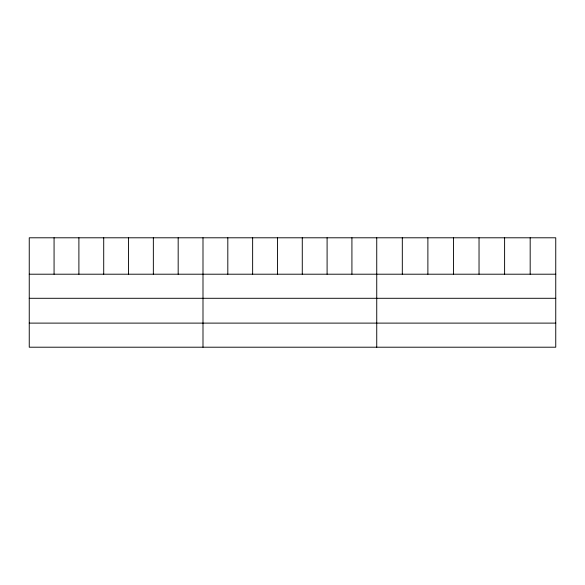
<?xml version="1.0" encoding="UTF-8"?>
<svg xmlns="http://www.w3.org/2000/svg" width="585" height="585" viewBox="0 0 585 585"><rect width="100%" height="100%" fill="white"/><g stroke="black" fill="none" stroke-linecap="round" stroke-linejoin="round"><path stroke-width="0.88" d="M555.75 298.291L555.75 237.795L29.25 237.795L29.25 347.205L555.75 347.205L555.75 298.291L29.25 298.291M29.25 274.204L555.75 274.204M29.25 323.11L555.75 323.11M530.178 237.795L530.178 274.204M504.606 237.795L504.606 274.204M479.035 237.795L479.035 274.204M453.455 237.795L453.455 274.204M427.884 237.795L427.884 274.204M402.312 237.795L402.312 274.204M376.74 237.795L376.74 347.205M351.921 237.795L351.921 274.204M327.095 237.795L327.095 274.204M302.277 237.795L302.277 274.204M277.458 237.795L277.458 274.204M252.64 237.795L252.64 274.204M227.814 237.795L227.814 274.204M202.995 237.795L202.995 347.205M178.176 237.795L178.176 274.204M153.35 237.795L153.35 274.204M128.532 237.795L128.532 274.204M103.713 237.795L103.713 274.204M78.895 237.795L78.895 274.204M54.069 237.795L54.069 274.204"/></g></svg>
